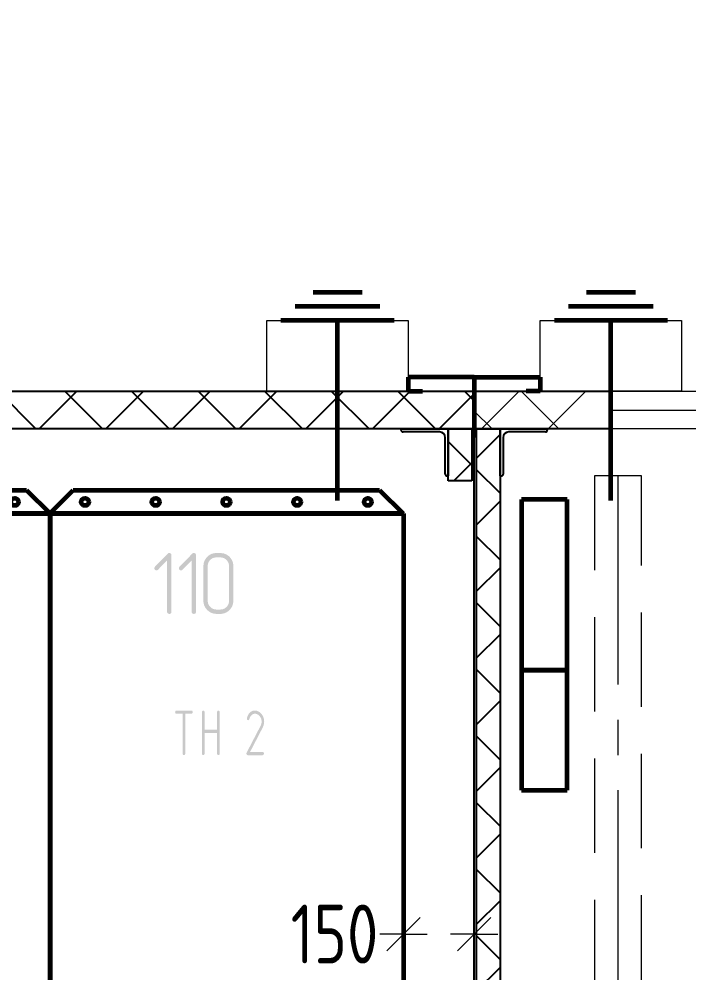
# Model space of a CAD drawing. Header units: millimetres. Extents: x 0 to 1680, y 0 to 594.
# Drawn here: x 306.1 to 334.53, y 504.47 to 544.98 of the extents above; entities that cross this region are included whole.
import ezdxf

# ---------------------------------------------------------------- set-up
doc = ezdxf.new("R2010")
doc.units = ezdxf.units.MM
for name, pattern in [('K5LT32792', [0]), ('K5LT32795', [0]), ('K5LT_AUXILIARY', [0]), ('K5LT_AXLED', [13.35, 8.85, -1.5, 1.5, -1.5]), ('K5LT_BASIC', [0]), ('K5LT_DASHED', [6, 4, -2]), ('K5LT_REINFORCED', [0]), ('K5LT_THIN', [0]), ('K5LT_THIN_INCLUDED_TO_HATCHING', [0])]:
    doc.linetypes.add(name, pattern=pattern)
doc.layers.add('Системный слой', color=7, linetype='Continuous')
doc.styles.add('KDIMTEXTSTYLE', font='GOST_AU.SHX', dxfattribs={"width": 0.96, "oblique": 15, "height": 5})
doc.dimstyles.new('KDIMSTYLE (0.02)', dxfattribs={"dimtxt": 5, "dimasz": 1, "dimexe": 2, "dimexo": 0, "dimgap": 1, "dimtad": 1, "dimlfac": 50, "dimtxsty": 'KDIMTEXTSTYLE', "dimsah": 1, "dimcen": 0, "dimdle": 1, "dimadec": 0, "dimazin": 0, "dimtfac": 0.667, "dimtmove": 0, "dimatfit": 3, "dimfxl": 0, "dimtvp": 1, "dimtolj": 1, "dimtzin": 0, "dimarcsym": 0})
pattern_1 = [(45, (0, 0), (-1.4142136, 1.4142136), []), (135, (0, 0), (-1.4142136, -1.4142136), [])]

# ---------------------------------------------------------------- blocks, each defined once
blk = doc.blocks.new('U13')
at = {"layer": 'Системный слой', "color": 5, "linetype": 'K5LT32792', "lineweight": 60, "true_color": 0x0000ff}
for p, q in [((329.358, 517.337), (327.418, 517.337)), ((327.418, 517.337), (327.418, 512.237)), ((329.358, 512.237), (329.358, 517.337)), ((327.418, 512.237), (329.358, 512.237))]:
    blk.add_line(p, q, dxfattribs=at)
blk = doc.blocks.new('U156')
at = {"layer": 'Системный слой'}
h = blk.add_hatch(dxfattribs=at)
h.set_pattern_fill('', angle=45, style=0, pattern_type=0)
h.set_pattern_definition(pattern_1)
h.paths.add_polyline_path([(325.418, 527.577), (325.418, 529.177), (169.418, 529.177), (169.418, 527.577)])
at = {"layer": 'Системный слой', "color": 150, "linetype": 'K5LT_BASIC', "lineweight": 25, "true_color": 0x0080ff}
for p, q in [((169.418, 529.177), (325.418, 529.177)), ((325.418, 529.177), (325.418, 527.577)), ((324.318, 527.577), (170.518, 527.577)), ((325.318, 527.577), (324.318, 527.577)), ((325.418, 527.577), (325.318, 527.577))]:
    blk.add_line(p, q, dxfattribs=at)
blk = doc.blocks.new('U160')
at = {"layer": 'Системный слой'}
h = blk.add_hatch(dxfattribs=at)
h.set_pattern_fill('', angle=45, style=0, pattern_type=0)
h.set_pattern_definition(pattern_1)
h.paths.add_polyline_path([(325.318, 525.377), (325.318, 527.577), (324.318, 527.577), (324.318, 525.377)])
at = {"layer": 'Системный слой', "color": 150, "linetype": 'K5LT_BASIC', "lineweight": 25, "true_color": 0x0080ff}
for p, q in [((324.318, 527.577), (325.318, 527.577)), ((324.318, 525.377), (324.318, 527.577)), ((325.318, 527.577), (325.318, 525.377)), ((325.318, 525.377), (324.318, 525.377))]:
    blk.add_line(p, q, dxfattribs=at)
blk = doc.blocks.new('U165')
at = {"layer": 'Системный слой', "color": 7, "linetype": 'K5LT32795', "lineweight": 13}
for p, q in [((325.727, 527.577), (327.327, 529.177)), ((329.005, 527.577), (327.405, 529.177)), ((328.555, 527.577), (330.155, 529.177)), ((326.177, 527.577), (325.418, 528.336))]:
    blk.add_line(p, q, dxfattribs=at)
blk = doc.blocks.new('U164')
at = {"layer": 'Системный слой', "color": 150, "linetype": 'K5LT_BASIC', "lineweight": 25, "true_color": 0x0080ff}
for p, q in [((325.418, 527.577), (325.418, 529.177)), ((325.418, 529.177), (331.218, 529.177)), ((325.518, 527.577), (325.418, 527.577)), ((326.518, 527.577), (325.518, 527.577)), ((331.218, 527.577), (326.518, 527.577))]:
    blk.add_line(p, q, dxfattribs=at)
at = {"layer": 'Системный слой'}
blk.add_blockref('U165', (0, 0), dxfattribs=at)
blk = doc.blocks.new('U174')
at = {"layer": 'Системный слой'}
h = blk.add_hatch(dxfattribs=at)
h.set_pattern_fill('', angle=45, style=0, pattern_type=0)
h.set_pattern_definition(pattern_1)
h.paths.add_polyline_path([(326.518, 503.677), (326.518, 527.577), (325.518, 527.577), (325.518, 503.677)])
at = {"layer": 'Системный слой', "color": 150, "linetype": 'K5LT_BASIC', "lineweight": 25, "true_color": 0x0080ff}
for p, q in [((325.518, 527.577), (326.518, 527.577)), ((325.518, 503.677), (325.518, 527.577)), ((326.518, 527.577), (326.518, 503.677)), ((326.518, 503.677), (325.518, 503.677))]:
    blk.add_line(p, q, dxfattribs=at)
blk = doc.blocks.new('U203')
at = {"layer": 'Системный слой', "color": 5, "linetype": 'K5LT32792', "lineweight": 60, "true_color": 0x0000ff}
for p, q in [((329.358, 524.577), (327.418, 524.577)), ((327.418, 524.577), (327.418, 517.337)), ((329.358, 517.337), (329.358, 524.577)), ((327.418, 517.337), (329.358, 517.337))]:
    blk.add_line(p, q, dxfattribs=at)
blk = doc.blocks.new('U202')
at = {"layer": 'Системный слой'}
blk.add_blockref('U203', (0, 0), dxfattribs=at)
blk = doc.blocks.new('U201')
at = {"layer": 'Системный слой'}
blk.add_blockref('U202', (0, 0), dxfattribs=at)
blk = doc.blocks.new('U298')
at = {"layer": 'Системный слой'}
h = blk.add_hatch(color=7, dxfattribs=at)
h.paths.add_polyline_path([(312.569, 519.812), (312.566, 519.785), (312.557, 519.761), (312.543, 519.742), (312.524, 519.73), (312.502, 519.722), (312.477, 519.72), (312.463, 519.722), (312.442, 519.73), (312.413, 519.742), (312.398, 519.76), (312.389, 519.783), (312.386, 519.812), (312.386, 521.993), (311.998, 521.596), (311.979, 521.58), (311.958, 521.571), (311.936, 521.568), (311.912, 521.571), (311.89, 521.58), (311.871, 521.596), (311.856, 521.615), (311.847, 521.637), (311.844, 521.662), (311.847, 521.676), (311.856, 521.697), (311.871, 521.725), (312.414, 522.28), (312.432, 522.294), (312.453, 522.303), (312.476, 522.306), (312.499, 522.303), (312.521, 522.295), (312.54, 522.281), (312.556, 522.263), (312.565, 522.241), (312.569, 522.215)])
h.paths.add_polyline_path([(313.61, 519.812), (313.608, 519.785), (313.599, 519.761), (313.585, 519.742), (313.566, 519.73), (313.544, 519.722), (313.519, 519.72), (313.505, 519.722), (313.483, 519.73), (313.455, 519.742), (313.44, 519.76), (313.431, 519.783), (313.428, 519.812), (313.428, 521.993), (313.04, 521.596), (313.021, 521.58), (313, 521.571), (312.978, 521.568), (312.954, 521.571), (312.932, 521.58), (312.913, 521.596), (312.898, 521.615), (312.888, 521.637), (312.885, 521.662), (312.888, 521.676), (312.898, 521.697), (312.913, 521.725), (313.456, 522.28), (313.474, 522.294), (313.495, 522.303), (313.518, 522.306), (313.541, 522.303), (313.563, 522.295), (313.582, 522.281), (313.598, 522.263), (313.607, 522.241), (313.61, 522.215)])
h.paths.add_polyline_path([(315.197, 520.274), (315.182, 520.142), (315.138, 520.021), (315.063, 519.912), (315.037, 519.884), (314.935, 519.8), (314.821, 519.746), (314.694, 519.722), (314.651, 519.72), (314.469, 519.72), (314.343, 519.736), (314.225, 519.782), (314.115, 519.86), (314.092, 519.881), (314.008, 519.982), (313.953, 520.096), (313.927, 520.223), (313.925, 520.274), (313.925, 521.751), (313.94, 521.883), (313.985, 522.004), (314.06, 522.115), (314.083, 522.139), (314.183, 522.223), (314.296, 522.278), (314.421, 522.303), (314.469, 522.305), (314.651, 522.305), (314.781, 522.29), (314.9, 522.246), (315.007, 522.171), (315.036, 522.144), (315.118, 522.04), (315.172, 521.924), (315.196, 521.795), (315.197, 521.751)])
h.paths.add_polyline_path([(315.015, 520.275), (315.015, 521.751), (315.003, 521.847), (314.967, 521.934), (314.908, 522.011), (314.832, 522.072), (314.746, 522.108), (314.651, 522.12), (314.469, 522.12), (314.374, 522.108), (314.289, 522.072), (314.213, 522.012), (314.154, 521.935), (314.119, 521.848), (314.107, 521.751), (314.107, 520.275), (314.119, 520.179), (314.156, 520.093), (314.217, 520.015), (314.294, 519.954), (314.378, 519.918), (314.469, 519.906), (314.651, 519.906), (314.744, 519.917), (314.829, 519.952), (314.906, 520.011), (314.966, 520.087), (315.003, 520.175)])
h = blk.add_hatch(color=7, dxfattribs=at)
h.paths.add_polyline_path([(313.047, 515.482), (312.781, 515.482), (312.765, 515.485), (312.752, 515.491), (312.741, 515.501), (312.733, 515.516), (312.729, 515.533), (312.727, 515.55), (312.729, 515.561), (312.733, 515.575), (312.741, 515.591), (312.751, 515.606), (312.764, 515.614), (312.78, 515.617), (313.42, 515.617), (313.433, 515.615), (313.445, 515.608), (313.456, 515.596), (313.466, 515.581), (313.471, 515.566), (313.473, 515.55), (313.472, 515.534), (313.467, 515.519), (313.459, 515.504), (313.449, 515.492), (313.436, 515.485), (313.42, 515.482), (313.153, 515.482), (313.153, 513.787), (313.152, 513.767), (313.147, 513.75), (313.138, 513.736), (313.128, 513.727), (313.115, 513.722), (313.1, 513.72), (313.092, 513.722), (313.08, 513.727), (313.063, 513.736), (313.054, 513.749), (313.049, 513.766), (313.047, 513.787)])
h.paths.add_polyline_path([(314.509, 514.802), (314.509, 515.55), (314.51, 515.565), (314.516, 515.58), (314.524, 515.595), (314.536, 515.608), (314.548, 515.616), (314.561, 515.618), (314.574, 515.616), (314.586, 515.61), (314.597, 515.6), (314.607, 515.587), (314.612, 515.57), (314.614, 515.55), (314.614, 513.787), (314.613, 513.767), (314.608, 513.75), (314.6, 513.736), (314.589, 513.727), (314.576, 513.722), (314.561, 513.72), (314.553, 513.722), (314.541, 513.727), (314.524, 513.736), (314.516, 513.749), (314.51, 513.766), (314.509, 513.787), (314.509, 514.668), (313.974, 514.668), (313.974, 513.787), (313.972, 513.767), (313.967, 513.75), (313.959, 513.736), (313.948, 513.727), (313.936, 513.722), (313.921, 513.72), (313.913, 513.722), (313.9, 513.727), (313.884, 513.736), (313.875, 513.749), (313.87, 513.766), (313.868, 513.787), (313.868, 515.55), (313.87, 515.565), (313.875, 515.58), (313.884, 515.595), (313.895, 515.608), (313.908, 515.616), (313.921, 515.618), (313.934, 515.616), (313.946, 515.61), (313.957, 515.6), (313.967, 515.587), (313.972, 515.57), (313.974, 515.55), (313.974, 514.802)])
h.paths.add_polyline_path([(316.441, 513.72), (315.805, 513.72), (315.792, 513.723), (315.78, 513.73), (315.767, 513.742), (315.759, 513.758), (315.754, 513.775), (315.752, 513.793), (315.753, 513.806), (315.756, 513.816), (315.76, 513.826), (316.345, 514.952), (316.368, 515.004), (316.384, 515.052), (316.391, 515.085), (316.395, 515.118), (316.396, 515.152), (316.387, 515.239), (316.357, 515.316), (316.309, 515.384), (316.282, 515.411), (316.252, 515.434), (316.218, 515.453), (316.183, 515.468), (316.148, 515.477), (316.113, 515.48), (316.065, 515.474), (316.019, 515.457), (315.976, 515.428), (315.936, 515.385), (315.902, 515.326), (315.873, 515.25), (315.868, 515.237), (315.862, 515.226), (315.855, 515.218), (315.846, 515.213), (315.836, 515.209), (315.825, 515.206), (315.811, 515.208), (315.798, 515.214), (315.786, 515.224), (315.777, 515.237), (315.771, 515.253), (315.769, 515.272), (315.773, 515.296), (315.808, 515.397), (315.854, 515.479), (315.912, 515.543), (315.971, 515.584), (316.036, 515.609), (316.107, 515.617), (316.205, 515.603), (316.296, 515.558), (316.379, 515.485), (316.449, 515.386), (316.491, 515.275), (316.505, 515.151), (316.503, 515.108), (316.498, 515.064), (316.489, 515.021), (316.476, 514.977), (316.457, 514.928), (316.433, 514.875), (315.905, 513.855), (316.441, 513.855), (316.454, 513.853), (316.466, 513.846), (316.477, 513.834), (316.487, 513.819), (316.493, 513.804), (316.494, 513.788), (316.493, 513.772), (316.488, 513.757), (316.481, 513.742), (316.47, 513.73), (316.457, 513.723)])
blk = doc.blocks.new('U329')
at = {"layer": 'Системный слой', "color": 5, "linetype": 'K5LT32792', "lineweight": 60, "true_color": 0x0000ff}
for p, q in [((292.418, 523.977), (307.418, 523.977)), ((292.418, 501.977), (292.418, 523.977)), ((307.418, 523.977), (307.418, 501.977)), ((307.418, 501.977), (292.418, 501.977))]:
    blk.add_line(p, q, dxfattribs=at)
blk = doc.blocks.new('U330')
at = {"layer": 'Системный слой', "color": 5, "linetype": 'K5LT32792', "lineweight": 60, "true_color": 0x0000ff}
for p, q in [((292.418, 523.977), (293.418, 524.977)), ((293.418, 524.977), (306.418, 524.977)), ((306.418, 524.977), (307.418, 523.977)), ((307.418, 523.977), (292.418, 523.977))]:
    blk.add_line(p, q, dxfattribs=at)
for centre in [(293.918, 524.477), (296.918, 524.477), (299.918, 524.477), (302.918, 524.477), (305.918, 524.477)]:
    blk.add_circle(centre, 0.16, dxfattribs=at)
blk = doc.blocks.new('U328')
at = {"layer": 'Системный слой', "color": 5, "linetype": 'K5LT32792', "lineweight": 60, "true_color": 0x0000ff}
blk.add_line((292.418, 502.977), (307.418, 502.977), dxfattribs=at)
at = {"layer": 'Системный слой'}
for name in ['U330', 'U329']:
    blk.add_blockref(name, (0, 0), dxfattribs=at)
blk = doc.blocks.new('U332')
at = {"layer": 'Системный слой', "color": 5, "linetype": 'K5LT32792', "lineweight": 60, "true_color": 0x0000ff}
for p, q in [((307.418, 523.977), (322.418, 523.977)), ((307.418, 501.977), (307.418, 523.977)), ((322.418, 523.977), (322.418, 501.977)), ((322.418, 501.977), (307.418, 501.977))]:
    blk.add_line(p, q, dxfattribs=at)
blk = doc.blocks.new('U333')
at = {"layer": 'Системный слой', "color": 5, "linetype": 'K5LT32792', "lineweight": 60, "true_color": 0x0000ff}
for p, q in [((307.404, 523.977), (308.404, 524.977)), ((308.404, 524.977), (321.404, 524.977)), ((321.404, 524.977), (322.404, 523.977)), ((322.404, 523.977), (307.404, 523.977))]:
    blk.add_line(p, q, dxfattribs=at)
for centre in [(308.904, 524.477), (311.904, 524.477), (314.904, 524.477), (317.904, 524.477), (320.904, 524.477)]:
    blk.add_circle(centre, 0.16, dxfattribs=at)
blk = doc.blocks.new('U331')
at = {"layer": 'Системный слой', "color": 5, "linetype": 'K5LT32792', "lineweight": 60, "true_color": 0x0000ff}
blk.add_line((307.418, 502.977), (322.418, 502.977), dxfattribs=at)
at = {"layer": 'Системный слой'}
for name in ['U333', 'U332']:
    blk.add_blockref(name, (0, 0), dxfattribs=at)
blk = doc.blocks.new('U288')
at = {"layer": 'Системный слой'}
for name in ['U328', 'U331', 'U298']:
    blk.add_blockref(name, (0, 0), dxfattribs=at)
blk = doc.blocks.new('U287')
at = {"layer": 'Системный слой'}
blk.add_blockref('U288', (0, 0), dxfattribs=at)
blk = doc.blocks.new('U1026')
at = {"layer": 'Системный слой', "color": 232, "linetype": 'K5LT_AUXILIARY', "lineweight": 13, "true_color": 0xc52b79}
for p, q in [((319.618, 532.177), (322.618, 532.177)), ((319.618, 529.177), (319.618, 532.177)), ((322.618, 532.177), (322.618, 529.177)), ((322.618, 529.177), (319.618, 529.177))]:
    blk.add_line(p, q, dxfattribs=at)
blk = doc.blocks.new('U1027')
at = {"layer": 'Системный слой', "color": 232, "linetype": 'K5LT_AUXILIARY', "lineweight": 13, "true_color": 0xc52b79}
for p, q in [((316.618, 532.177), (319.618, 532.177)), ((316.618, 529.177), (316.618, 532.177)), ((319.618, 532.177), (319.618, 529.177)), ((319.618, 529.177), (316.618, 529.177))]:
    blk.add_line(p, q, dxfattribs=at)
blk = doc.blocks.new('U1028')
at = {"layer": 'Системный слой', "color": 134, "linetype": 'K5LT_REINFORCED', "lineweight": 60, "true_color": 0x009696}
for p, q in [((318.578, 533.377), (320.658, 533.377)), ((321.418, 532.777), (317.818, 532.777)), ((322.018, 532.177), (317.218, 532.177)), ((319.618, 524.537), (319.618, 532.177))]:
    blk.add_line(p, q, dxfattribs=at)
blk = doc.blocks.new('U1025')
at = {"layer": 'Системный слой'}
for name in ['U1028', 'U1027', 'U1026']:
    blk.add_blockref(name, (0, 0), dxfattribs=at)
blk = doc.blocks.new('U1038')
at = {"layer": 'Системный слой', "color": 232, "linetype": 'K5LT_AUXILIARY', "lineweight": 13, "true_color": 0xc52b79}
for p, q in [((331.218, 532.177), (334.218, 532.177)), ((331.218, 529.177), (331.218, 532.177)), ((334.218, 532.177), (334.218, 529.177)), ((334.218, 529.177), (331.218, 529.177))]:
    blk.add_line(p, q, dxfattribs=at)
blk = doc.blocks.new('U1039')
at = {"layer": 'Системный слой', "color": 232, "linetype": 'K5LT_AUXILIARY', "lineweight": 13, "true_color": 0xc52b79}
for p, q in [((328.218, 532.177), (331.218, 532.177)), ((328.218, 529.177), (328.218, 532.177)), ((331.218, 532.177), (331.218, 529.177)), ((331.218, 529.177), (328.218, 529.177))]:
    blk.add_line(p, q, dxfattribs=at)
blk = doc.blocks.new('U1040')
at = {"layer": 'Системный слой', "color": 134, "linetype": 'K5LT_REINFORCED', "lineweight": 60, "true_color": 0x009696}
for p, q in [((330.178, 533.377), (332.258, 533.377)), ((333.018, 532.777), (329.418, 532.777)), ((333.618, 532.177), (328.818, 532.177)), ((331.218, 524.537), (331.218, 532.177))]:
    blk.add_line(p, q, dxfattribs=at)
blk = doc.blocks.new('U1037')
at = {"layer": 'Системный слой'}
for name in ['U1040', 'U1039', 'U1038']:
    blk.add_blockref(name, (0, 0), dxfattribs=at)
blk = doc.blocks.new('U1270')
at = {"layer": 'Системный слой', "color": 7, "linetype": 'K5LT_DASHED', "lineweight": 13}
for p, q in [((330.518, 525.577), (330.518, 479.777)), ((332.518, 525.577), (330.518, 525.577)), ((332.518, 479.777), (332.518, 525.577))]:
    blk.add_line(p, q, dxfattribs=at)
blk = doc.blocks.new('U1269')
at = {"layer": 'Системный слой', "color": 30, "linetype": 'K5LT_AXLED', "lineweight": 13, "true_color": 0xff8000}
blk.add_line((331.518, 525.577), (331.518, 479.777), dxfattribs=at)
at = {"layer": 'Системный слой'}
blk.add_blockref('U1270', (0, 0), dxfattribs=at)
blk = doc.blocks.new('U1442')
at = {"layer": 'Системный слой', "color": 150, "linetype": 'K5LT_BASIC', "lineweight": 25, "true_color": 0x0080ff}
for p, q in [((326.518, 527.577), (328.518, 527.577)), ((326.518, 525.577), (326.518, 527.577)), ((328.438, 527.447), (326.888, 527.447)), ((328.518, 527.577), (328.518, 527.527)), ((326.648, 527.207), (326.648, 525.657)), ((326.568, 525.577), (326.518, 525.577))]:
    blk.add_line(p, q, dxfattribs=at)
for centre, radius, start, end in [((326.888, 527.207), 0.24, 90, 180), ((328.438, 527.527), 0.08, 270, 0), ((326.568, 525.657), 0.08, 270, 0)]:
    blk.add_arc(centre, radius, start, end, dxfattribs=at)
blk = doc.blocks.new('U1457')
at = {"layer": 'Системный слой', "color": 134, "linetype": 'K5LT_REINFORCED', "lineweight": 60, "true_color": 0x009696}
for p, q in [((325.418, 529.777), (328.218, 529.777)), ((325.418, 529.777), (325.418, 527.217)), ((328.218, 529.777), (328.218, 529.177)), ((328.218, 529.177), (327.618, 529.177))]:
    blk.add_line(p, q, dxfattribs=at)
blk = doc.blocks.new('U1456')
at = {"layer": 'Системный слой', "color": 232, "linetype": 'K5LT_AUXILIARY', "lineweight": 13, "true_color": 0xc52b79}
blk.add_line((327.618, 529.177), (325.418, 529.177), dxfattribs=at)
at = {"layer": 'Системный слой'}
blk.add_blockref('U1457', (0, 0), dxfattribs=at)
blk = doc.blocks.new('U1455')
at = {"layer": 'Системный слой'}
blk.add_blockref('U1456', (0, 0), dxfattribs=at)
blk = doc.blocks.new('U1473')
at = {"layer": 'Системный слой', "color": 134, "linetype": 'K5LT_REINFORCED', "lineweight": 60, "true_color": 0x009696}
for p, q in [((325.418, 529.777), (322.618, 529.777)), ((322.618, 529.777), (322.618, 529.177)), ((325.418, 529.777), (325.418, 527.217)), ((322.618, 529.177), (323.218, 529.177))]:
    blk.add_line(p, q, dxfattribs=at)
blk = doc.blocks.new('U1472')
at = {"layer": 'Системный слой', "color": 232, "linetype": 'K5LT_AUXILIARY', "lineweight": 13, "true_color": 0xc52b79}
blk.add_line((323.218, 529.177), (325.418, 529.177), dxfattribs=at)
at = {"layer": 'Системный слой'}
blk.add_blockref('U1473', (0, 0), dxfattribs=at)
blk = doc.blocks.new('U1471')
at = {"layer": 'Системный слой'}
blk.add_blockref('U1472', (0, 0), dxfattribs=at)
blk = doc.blocks.new('U1476')
at = {"layer": 'Системный слой', "color": 150, "linetype": 'K5LT_BASIC', "lineweight": 25, "true_color": 0x0080ff}
for p, q in [((322.318, 527.527), (322.318, 527.577)), ((322.318, 527.577), (324.318, 527.577)), ((323.948, 527.447), (322.398, 527.447)), ((324.318, 527.577), (324.318, 525.577)), ((324.188, 525.657), (324.188, 527.207)), ((324.318, 525.577), (324.268, 525.577))]:
    blk.add_line(p, q, dxfattribs=at)
for centre, radius, start, end in [((322.398, 527.527), 0.08, 180, 270), ((323.948, 527.207), 0.24, 0, 90), ((324.268, 525.657), 0.08, 180, 270)]:
    blk.add_arc(centre, radius, start, end, dxfattribs=at)
blk = doc.blocks.new('U1671')
at = {"layer": 'Системный слой', "color": 7, "linetype": 'K5LT_THIN_INCLUDED_TO_HATCHING', "lineweight": 13}
for p, q in [((331.218, 529.177), (352.218, 529.177)), ((331.218, 528.377), (352.218, 528.377)), ((352.218, 527.577), (331.218, 527.577))]:
    blk.add_line(p, q, dxfattribs=at)
at = {"layer": 'Системный слой', "color": 150, "linetype": 'K5LT_BASIC', "lineweight": 25, "true_color": 0x0080ff}
for p, q in [((331.218, 527.577), (331.218, 529.177)), ((352.218, 529.177), (352.218, 527.577))]:
    blk.add_line(p, q, dxfattribs=at)
blk = doc.blocks.new('U1685')
at = {"layer": 'Системный слой', "color": 7, "linetype": 'K5LT_THIN_INCLUDED_TO_HATCHING', "lineweight": 13}
for p, q in [((331.218, 529.177), (352.218, 529.177)), ((331.218, 528.377), (352.218, 528.377)), ((352.218, 527.577), (331.218, 527.577))]:
    blk.add_line(p, q, dxfattribs=at)
at = {"layer": 'Системный слой', "color": 150, "linetype": 'K5LT_BASIC', "lineweight": 25, "true_color": 0x0080ff}
for p, q in [((331.218, 527.577), (331.218, 529.177)), ((352.218, 529.177), (352.218, 527.577))]:
    blk.add_line(p, q, dxfattribs=at)
blk = doc.blocks.new('KDIMARROW_03')
at = {"layer": 'Системный слой', "color": 0, "linetype": 'K5LT_THIN', "lineweight": 13}
for p, q in [((-0.707, -0.707), (0.707, 0.707)), ((0, 0), (-1, 0)), ((0, 0), (1, 0))]:
    blk.add_line(p, q, dxfattribs=at)

msp = doc.modelspace()

# ---------------------------------------------------------------- linework, layer by layer
at = {"layer": 'Системный слой', "color": 150, "linetype": 'K5LT_BASIC', "lineweight": 25, "true_color": 0x0080ff}
msp.add_line((325.41796, 479.77733), (325.41796, 529.17733), dxfattribs=at)

# ---------------------------------------------------------------- block references
at = {"layer": 'Системный слой'}
for name in ['U1025', 'U1037', 'U1471', 'U1455', 'U156', 'U164', 'U1671', 'U1685', 'U1476', 'U160', 'U174', 'U1442', 'U1269', 'U287', 'U201', 'U13']:
    msp.add_blockref(name, (0, 0), dxfattribs=at)

# ---------------------------------------------------------------- dimensions: what is measured, and where the dimension line sits
at = {"layer": 'Системный слой', "color": 7}
msp.add_linear_dim(base=(325.41796, 506.12448), p1=(322.41796, 514.55402), p2=(325.41796, 505.57733), location=(319.48974, 506.12448), dimstyle='KDIMSTYLE (0.02)', override={"dimexo": 0, "dimpost": '\\H2.5;\\W0.965;\\Q0;<>', "dimblk1": 'KDIMARROW_03', "dimblk2": 'KDIMARROW_03', "dimse1": 0, "dimse2": 0, "dimclrt": 7, "dimtolj": 1}, dxfattribs=at).render()

doc.saveas('drawing.dxf')
